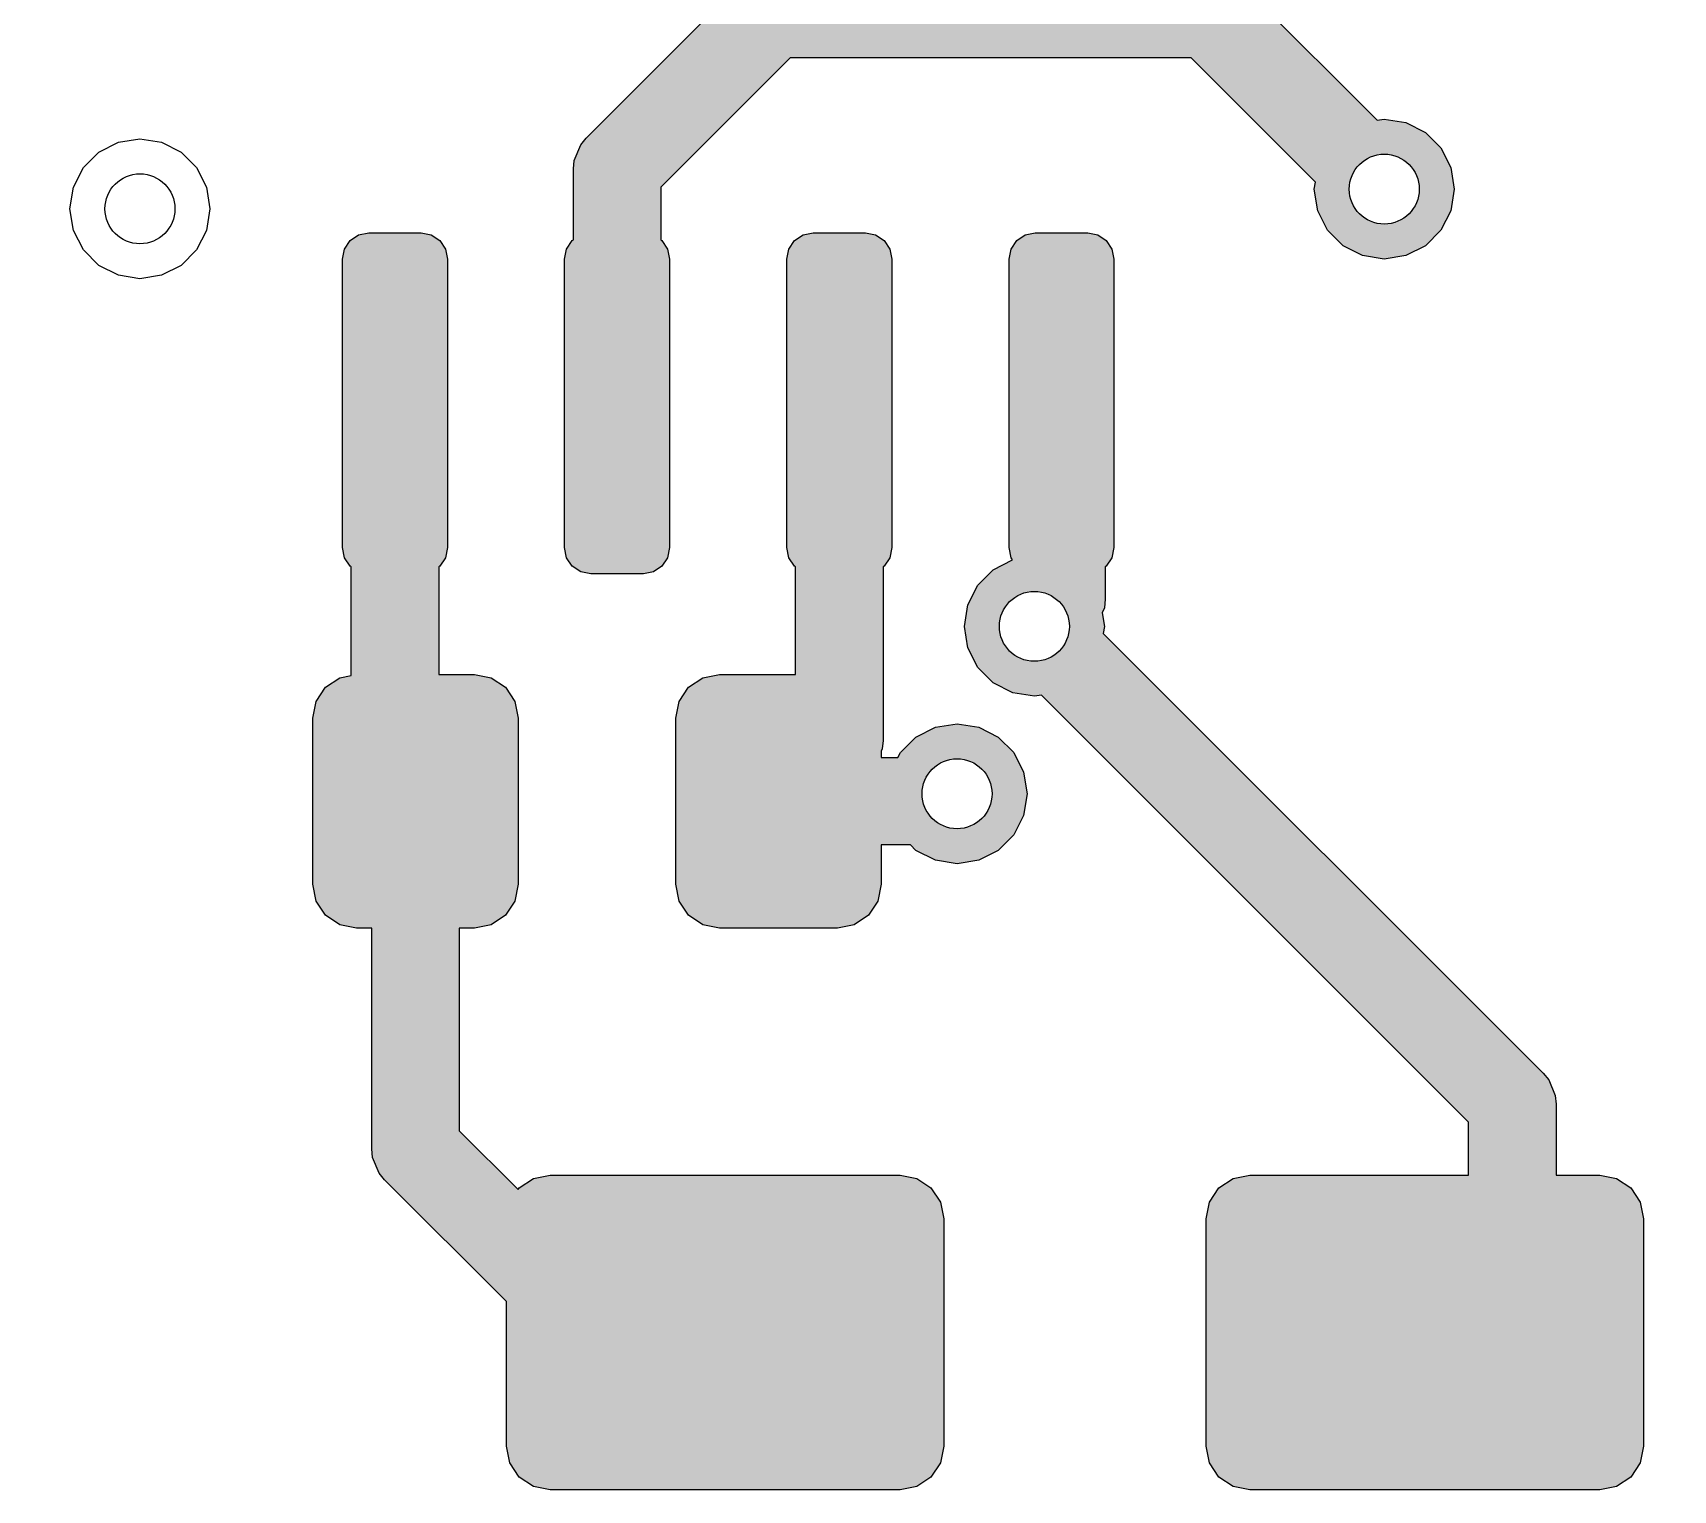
# Model space of a CAD drawing. Header units: millimetres. Extents: x -3894 to -3474, y -291 to 6.
# Drawn here: x -3704.33 to -3694.95, y -215.97 to -207.63 of the extents above; entities that cross this region are included whole.
import ezdxf

# ---------------------------------------------------------------- set-up
doc = ezdxf.new("R2010")
doc.units = ezdxf.units.MM
doc.layers.add('BLACK', color=7, linetype='Continuous')

msp = doc.modelspace()

# ---------------------------------------------------------------- hatches: boundary and pattern name
h = msp.add_hatch(color=256)
h.dxf.hatch_style = 1
h.paths.add_polyline_path([(-3701.5561, -211.5523), (-3701.5751, -211.4566), (-3701.6293, -211.3755), (-3701.7104, -211.3213), (-3701.8061, -211.3023), (-3702.0111, -211.3023), (-3702.0111, -210.6874), (-3702.005, -210.6833), (-3701.9725, -210.6347), (-3701.9611, -210.5773), (-3701.9611, -208.9273), (-3701.9725, -208.8699), (-3702.005, -208.8212), (-3702.0537, -208.7887), (-3702.1111, -208.7773), (-3702.4111, -208.7773), (-3702.4685, -208.7887), (-3702.5172, -208.8212), (-3702.5497, -208.8699), (-3702.5611, -208.9273), (-3702.5611, -210.5773), (-3702.5497, -210.6347), (-3702.5172, -210.6833), (-3702.5111, -210.6874), (-3702.5111, -211.3082), (-3702.5768, -211.3213), (-3702.6579, -211.3755), (-3702.7121, -211.4566), (-3702.7311, -211.5523), (-3702.7311, -212.5023), (-3702.7121, -212.5979), (-3702.6579, -212.679), (-3702.5768, -212.7332), (-3702.4811, -212.7523), (-3702.3936, -212.7523), (-3702.3936, -214.0148), (-3702.3888, -214.0635), (-3702.3515, -214.1537), (-3702.3204, -214.1915), (-3701.6241, -214.8878), (-3701.6241, -215.7153), (-3701.6051, -215.8109), (-3701.5509, -215.892), (-3701.4698, -215.9462), (-3701.3741, -215.9653), (-3699.3741, -215.9653), (-3699.2784, -215.9462), (-3699.1973, -215.892), (-3699.1431, -215.8109), (-3699.1241, -215.7153), (-3699.1241, -214.4153), (-3699.1431, -214.3196), (-3699.1973, -214.2385), (-3699.2784, -214.1843), (-3699.3741, -214.1653), (-3701.3741, -214.1653), (-3701.4698, -214.1843), (-3701.5509, -214.2385), (-3701.5571, -214.2477), (-3701.8936, -213.9112), (-3701.8936, -212.7523), (-3701.8061, -212.7523), (-3701.7104, -212.7332), (-3701.6293, -212.679), (-3701.5751, -212.5979), (-3701.5561, -212.5023)])
h.paths.add_polyline_path([(-3698.6677, -211.8609), (-3698.7245, -211.7494), (-3698.813, -211.6609), (-3698.9245, -211.604), (-3699.0482, -211.5845), (-3699.1718, -211.604), (-3699.2833, -211.6609), (-3699.3718, -211.7494), (-3699.386, -211.7773), (-3699.4811, -211.7773), (-3699.4811, -211.7411), (-3699.4759, -211.7285), (-3699.4711, -211.6798), (-3699.4711, -210.6874), (-3699.465, -210.6833), (-3699.4325, -210.6347), (-3699.4211, -210.5773), (-3699.4211, -208.9273), (-3699.4325, -208.8699), (-3699.465, -208.8212), (-3699.5137, -208.7887), (-3699.5711, -208.7773), (-3699.8711, -208.7773), (-3699.9285, -208.7887), (-3699.9772, -208.8212), (-3700.0097, -208.8699), (-3700.0211, -208.9273), (-3700.0211, -210.5773), (-3700.0097, -210.6347), (-3699.9772, -210.6833), (-3699.9711, -210.6874), (-3699.9711, -211.3023), (-3700.4061, -211.3023), (-3700.5018, -211.3213), (-3700.5829, -211.3755), (-3700.6371, -211.4566), (-3700.6561, -211.5523), (-3700.6561, -212.5023), (-3700.6371, -212.5979), (-3700.5829, -212.679), (-3700.5018, -212.7332), (-3700.4061, -212.7523), (-3699.7311, -212.7523), (-3699.6354, -212.7332), (-3699.5543, -212.679), (-3699.5001, -212.5979), (-3699.4811, -212.5023), (-3699.4811, -212.2773), (-3699.3141, -212.2773), (-3699.2833, -212.3081), (-3699.1718, -212.3649), (-3699.0482, -212.3845), (-3698.9245, -212.3649), (-3698.813, -212.3081), (-3698.7245, -212.2196), (-3698.6677, -212.1081), (-3698.6482, -211.9845)])
h.paths.add_polyline_path([(-3698.8482, -211.9845, -1), (-3699.2482, -211.9845, -1)], flags=16)
h.paths.add_polyline_path([(-3698.1511, -208.9273), (-3698.1625, -208.8699), (-3698.195, -208.8212), (-3698.2437, -208.7887), (-3698.3011, -208.7773), (-3698.6011, -208.7773), (-3698.6585, -208.7887), (-3698.7072, -208.8212), (-3698.7397, -208.8699), (-3698.7511, -208.9273), (-3698.7511, -210.5773), (-3698.7397, -210.6347), (-3698.7311, -210.6475), (-3698.8412, -210.7037), (-3698.9297, -210.7921), (-3698.9865, -210.9037), (-3699.0061, -211.0273), (-3698.9865, -211.1509), (-3698.9297, -211.2624), (-3698.8412, -211.3509), (-3698.7297, -211.4077), (-3698.6061, -211.4273), (-3698.566, -211.4209), (-3696.1241, -213.8628), (-3696.1241, -214.1653), (-3697.3741, -214.1653), (-3697.4698, -214.1843), (-3697.5509, -214.2385), (-3697.6051, -214.3196), (-3697.6241, -214.4153), (-3697.6241, -215.7153), (-3697.6051, -215.8109), (-3697.5509, -215.892), (-3697.4698, -215.9462), (-3697.3741, -215.9653), (-3695.3741, -215.9653), (-3695.2784, -215.9462), (-3695.1973, -215.892), (-3695.1431, -215.8109), (-3695.1241, -215.7153), (-3695.1241, -214.4153), (-3695.1431, -214.3196), (-3695.1973, -214.2385), (-3695.2784, -214.1843), (-3695.3741, -214.1653), (-3695.6241, -214.1653), (-3695.6241, -213.7593), (-3695.6289, -213.7105), (-3695.6662, -213.6204), (-3695.6973, -213.5825), (-3698.2125, -211.0674), (-3698.2061, -211.0273), (-3698.2182, -210.9508), (-3698.2059, -210.921), (-3698.2011, -210.8723), (-3698.2011, -210.6874), (-3698.195, -210.6833), (-3698.1625, -210.6347), (-3698.1511, -210.5773)])
h.paths.add_polyline_path([(-3698.4061, -211.0273, -1), (-3698.8061, -211.0273, -1)], flags=16)
h.paths.add_polyline_path([(-3700.6911, -208.9273), (-3700.7025, -208.8699), (-3700.735, -208.8212), (-3700.7411, -208.8171), (-3700.7411, -208.5158), (-3700.0026, -207.7773), (-3697.7097, -207.7773), (-3696.9998, -208.4872), (-3697.0061, -208.5273), (-3696.9865, -208.6509), (-3696.9297, -208.7624), (-3696.8412, -208.8509), (-3696.7297, -208.9077), (-3696.6061, -208.9273), (-3696.4825, -208.9077), (-3696.371, -208.8509), (-3696.2825, -208.7624), (-3696.2257, -208.6509), (-3696.2061, -208.5273), (-3696.2257, -208.4037), (-3696.2825, -208.2921), (-3696.371, -208.2037), (-3696.4825, -208.1468), (-3696.6061, -208.1273), (-3696.6462, -208.1336), (-3697.4293, -207.3505), (-3697.4672, -207.3194), (-3697.5573, -207.2821), (-3697.6061, -207.2773), (-3700.1061, -207.2773), (-3700.1549, -207.2821), (-3700.245, -207.3194), (-3700.245, -207.3194), (-3700.2829, -207.3505), (-3701.1679, -208.2355), (-3701.199, -208.2734), (-3701.199, -208.2734), (-3701.2363, -208.3635), (-3701.2411, -208.4123), (-3701.2411, -208.8171), (-3701.2472, -208.8212), (-3701.2797, -208.8699), (-3701.2911, -208.9273), (-3701.2911, -210.5773), (-3701.2797, -210.6347), (-3701.2472, -210.6833), (-3701.1985, -210.7158), (-3701.1411, -210.7273), (-3700.8411, -210.7273), (-3700.7837, -210.7158), (-3700.735, -210.6833), (-3700.7025, -210.6347), (-3700.6911, -210.5773)])
h.paths.add_polyline_path([(-3696.8061, -208.5273, -1), (-3696.4061, -208.5273, -1)], flags=16)
h.paths.add_polyline_path([(-3701.8811, -202.3398), (-3701.8992, -202.2489), (-3701.9507, -202.1718), (-3702.0277, -202.1203), (-3702.1186, -202.1023), (-3702.5936, -202.1023), (-3702.6845, -202.1203), (-3702.7615, -202.1718), (-3702.813, -202.2489), (-3702.8311, -202.3398), (-3702.8311, -202.3898), (-3703.3911, -202.3898), (-3703.3992, -202.3489), (-3703.4507, -202.2718), (-3703.5277, -202.2203), (-3703.6186, -202.2023), (-3704.0936, -202.2023), (-3704.1845, -202.2203), (-3704.2615, -202.2718), (-3704.313, -202.3489), (-3704.3311, -202.4398), (-3704.3311, -202.9398), (-3704.313, -203.0306), (-3704.2615, -203.1077), (-3704.1845, -203.1592), (-3704.0936, -203.1773), (-3703.6186, -203.1773), (-3703.5277, -203.1592), (-3703.4507, -203.1077), (-3703.3992, -203.0306), (-3703.3811, -202.9398), (-3703.3811, -202.8898), (-3702.8311, -202.8898), (-3702.8311, -202.9398), (-3702.813, -203.0306), (-3702.7615, -203.1077), (-3702.6845, -203.1592), (-3702.5936, -203.1773), (-3702.5111, -203.1773), (-3702.5111, -203.8671), (-3702.5172, -203.8712), (-3702.5497, -203.9199), (-3702.5611, -203.9773), (-3702.5611, -205.6273), (-3702.5497, -205.6847), (-3702.5172, -205.7333), (-3702.4685, -205.7658), (-3702.4111, -205.7773), (-3702.1111, -205.7773), (-3702.0537, -205.7658), (-3702.005, -205.7333), (-3701.9725, -205.6847), (-3701.9611, -205.6273), (-3701.9611, -203.9773), (-3701.9725, -203.9199), (-3702.005, -203.8712), (-3702.0111, -203.8671), (-3702.0111, -203.1481), (-3701.9507, -203.1077), (-3701.8992, -203.0306), (-3701.8811, -202.9398)])
h.paths.add_polyline_path([(-3700.3811, -200.6148), (-3700.3992, -200.5239), (-3700.4507, -200.4468), (-3700.5277, -200.3953), (-3700.6061, -200.3797), (-3700.6061, -200.086), (-3700.5325, -200.0124), (-3700.4757, -199.9009), (-3700.4561, -199.7773), (-3700.4757, -199.6537), (-3700.5325, -199.5421), (-3700.621, -199.4537), (-3700.7325, -199.3968), (-3700.8561, -199.3773), (-3700.9797, -199.3968), (-3701.0912, -199.4537), (-3701.1797, -199.5421), (-3701.2365, -199.6537), (-3701.2561, -199.7773), (-3701.2365, -199.9009), (-3701.1797, -200.0124), (-3701.1061, -200.086), (-3701.1061, -200.3797), (-3701.1845, -200.3953), (-3701.2615, -200.4468), (-3701.313, -200.5239), (-3701.3311, -200.6148), (-3701.3311, -200.6648), (-3701.8811, -200.6648), (-3701.8811, -200.6148), (-3701.8992, -200.5239), (-3701.9507, -200.4468), (-3702.0277, -200.3953), (-3702.1186, -200.3773), (-3702.5936, -200.3773), (-3702.6845, -200.3953), (-3702.7615, -200.4468), (-3702.813, -200.5239), (-3702.8311, -200.6148), (-3702.8311, -201.2148), (-3702.813, -201.3056), (-3702.7615, -201.3827), (-3702.6845, -201.4342), (-3702.5936, -201.4523), (-3702.1186, -201.4523), (-3702.0277, -201.4342), (-3701.9507, -201.3827), (-3701.8992, -201.3056), (-3701.8811, -201.2148), (-3701.8811, -201.1648), (-3701.3311, -201.1648), (-3701.3311, -201.2148), (-3701.313, -201.3056), (-3701.2615, -201.3827), (-3701.1845, -201.4342), (-3701.0936, -201.4523), (-3700.6186, -201.4523), (-3700.5277, -201.4342), (-3700.4507, -201.3827), (-3700.3992, -201.3056), (-3700.3811, -201.2148)])
h.paths.add_polyline_path([(-3701.0561, -199.7773, -1), (-3700.6561, -199.7773, -1)], flags=16)
h.paths.add_polyline_path([(-3703.3811, -200.6148), (-3703.3992, -200.5239), (-3703.4507, -200.4468), (-3703.5277, -200.3953), (-3703.6061, -200.3797), (-3703.6061, -199.8808), (-3703.2526, -199.5273), (-3702.6648, -199.5273), (-3702.5912, -199.6009), (-3702.4797, -199.6577), (-3702.3561, -199.6773), (-3702.2325, -199.6577), (-3702.121, -199.6009), (-3702.0325, -199.5124), (-3701.9757, -199.4009), (-3701.9561, -199.2773), (-3701.9757, -199.1537), (-3702.0325, -199.0421), (-3702.121, -198.9537), (-3702.2325, -198.8968), (-3702.3561, -198.8773), (-3702.4797, -198.8968), (-3702.5912, -198.9537), (-3702.6648, -199.0273), (-3703.3561, -199.0273), (-3703.4049, -199.0321), (-3703.495, -199.0694), (-3703.5329, -199.1005), (-3704.0329, -199.6005), (-3704.064, -199.6384), (-3704.064, -199.6384), (-3704.1013, -199.7285), (-3704.1061, -199.7773), (-3704.1061, -200.3797), (-3704.1845, -200.3953), (-3704.2615, -200.4468), (-3704.313, -200.5239), (-3704.3311, -200.6148), (-3704.3311, -201.1148), (-3704.313, -201.2056), (-3704.2615, -201.2827), (-3704.1845, -201.3342), (-3704.0936, -201.3523), (-3703.6186, -201.3523), (-3703.5277, -201.3342), (-3703.4507, -201.2827), (-3703.3992, -201.2056), (-3703.3811, -201.1148)])
h.paths.add_polyline_path([(-3702.5561, -199.2773, -1), (-3702.1561, -199.2773, -1)], flags=16)
h.paths.add_polyline_path([(-3698.0632, -200.7412), (-3698.12, -200.6296), (-3698.2085, -200.5412), (-3698.32, -200.4843), (-3698.4436, -200.4648), (-3698.5672, -200.4843), (-3698.6787, -200.5412), (-3698.7523, -200.6148), (-3698.8811, -200.6148), (-3698.8992, -200.5239), (-3698.9507, -200.4468), (-3699.0277, -200.3953), (-3699.1186, -200.3773), (-3699.5936, -200.3773), (-3699.6845, -200.3953), (-3699.7615, -200.4468), (-3699.813, -200.5239), (-3699.8311, -200.6148), (-3699.8311, -201.1148), (-3699.813, -201.2056), (-3699.7615, -201.2827), (-3699.6845, -201.3342), (-3699.5936, -201.3523), (-3699.1186, -201.3523), (-3699.0277, -201.3342), (-3698.9507, -201.2827), (-3698.8992, -201.2056), (-3698.8811, -201.1148), (-3698.7523, -201.1148), (-3698.6787, -201.1884), (-3698.5672, -201.2452), (-3698.4436, -201.2648), (-3698.32, -201.2452), (-3698.2085, -201.1884), (-3698.12, -201.0999), (-3698.0632, -200.9884), (-3698.0436, -200.8648)])
h.paths.add_polyline_path([(-3698.2436, -200.8648, -1), (-3698.6436, -200.8648, -1)], flags=16)
h.paths.add_polyline_path([(-3698.8811, -202.4398), (-3698.8992, -202.3489), (-3698.9507, -202.2718), (-3699.0277, -202.2203), (-3699.1186, -202.2023), (-3699.5936, -202.2023), (-3699.6845, -202.2203), (-3699.7615, -202.2718), (-3699.813, -202.3489), (-3699.8212, -202.3898), (-3700.3811, -202.3898), (-3700.3811, -202.3398), (-3700.3992, -202.2489), (-3700.4507, -202.1718), (-3700.5277, -202.1203), (-3700.6186, -202.1023), (-3701.0936, -202.1023), (-3701.1845, -202.1203), (-3701.2615, -202.1718), (-3701.313, -202.2489), (-3701.3311, -202.3398), (-3701.3311, -202.9398), (-3701.313, -203.0306), (-3701.2615, -203.1077), (-3701.2411, -203.1214), (-3701.2411, -203.8671), (-3701.2472, -203.8712), (-3701.2797, -203.9199), (-3701.2911, -203.9773), (-3701.2911, -205.6273), (-3701.2797, -205.6847), (-3701.2472, -205.7333), (-3701.1985, -205.7658), (-3701.1411, -205.7773), (-3700.8411, -205.7773), (-3700.7837, -205.7658), (-3700.735, -205.7333), (-3700.7025, -205.6847), (-3700.6911, -205.6273), (-3700.6911, -203.9773), (-3700.7025, -203.9199), (-3700.735, -203.8712), (-3700.7411, -203.8671), (-3700.7411, -203.1773), (-3700.6186, -203.1773), (-3700.5277, -203.1592), (-3700.4507, -203.1077), (-3700.3992, -203.0306), (-3700.3811, -202.9398), (-3700.3811, -202.8898), (-3699.8311, -202.8898), (-3699.8311, -202.9398), (-3699.813, -203.0306), (-3699.7615, -203.1077), (-3699.6845, -203.1592), (-3699.5936, -203.1773), (-3699.1186, -203.1773), (-3699.0277, -203.1592), (-3698.9507, -203.1077), (-3698.8992, -203.0306), (-3698.8811, -202.9398)])
h.paths.add_polyline_path([(-3699.4211, -203.9773), (-3699.4325, -203.9199), (-3699.465, -203.8712), (-3699.5137, -203.8387), (-3699.5711, -203.8273), (-3699.8711, -203.8273), (-3699.9285, -203.8387), (-3699.9772, -203.8712), (-3700.0097, -203.9199), (-3700.0211, -203.9773), (-3700.0211, -205.6273), (-3700.0097, -205.6847), (-3699.9772, -205.7333), (-3699.9711, -205.7374), (-3699.9711, -205.8535), (-3700.0447, -205.9271), (-3700.1015, -206.0387), (-3700.1211, -206.1623), (-3700.1015, -206.2859), (-3700.0447, -206.3974), (-3699.9562, -206.4859), (-3699.8447, -206.5427), (-3699.7211, -206.5623), (-3699.5975, -206.5427), (-3699.486, -206.4859), (-3699.3975, -206.3974), (-3699.3407, -206.2859), (-3699.3211, -206.1623), (-3699.3407, -206.0387), (-3699.3975, -205.9271), (-3699.4711, -205.8535), (-3699.4711, -205.7374), (-3699.465, -205.7333), (-3699.4325, -205.6847), (-3699.4211, -205.6273)])
h.paths.add_polyline_path([(-3699.5211, -206.1623, -1), (-3699.9211, -206.1623, -1)], flags=16)
h.paths.add_polyline_path([(-3697.2825, -204.5421), (-3697.371, -204.4537), (-3697.4825, -204.3968), (-3697.6061, -204.3773), (-3697.7297, -204.3968), (-3697.8412, -204.4537), (-3697.9297, -204.5421), (-3697.9349, -204.5523), (-3698.1511, -204.5523), (-3698.1511, -203.9773), (-3698.1625, -203.9199), (-3698.195, -203.8712), (-3698.2437, -203.8387), (-3698.3011, -203.8273), (-3698.6011, -203.8273), (-3698.6585, -203.8387), (-3698.7072, -203.8712), (-3698.7397, -203.9199), (-3698.7511, -203.9773), (-3698.7511, -205.6273), (-3698.7397, -205.6847), (-3698.7072, -205.7333), (-3698.6585, -205.7658), (-3698.6011, -205.7773), (-3698.3011, -205.7773), (-3698.2437, -205.7658), (-3698.195, -205.7333), (-3698.1625, -205.6847), (-3698.1511, -205.6273), (-3698.1511, -205.0523), (-3697.8898, -205.0523), (-3697.8412, -205.1009), (-3697.7297, -205.1577), (-3697.6061, -205.1773), (-3697.4825, -205.1577), (-3697.371, -205.1009), (-3697.2825, -205.0124), (-3697.2257, -204.9009), (-3697.2061, -204.7773), (-3697.2257, -204.6537)])
h.paths.add_polyline_path([(-3697.4061, -204.7773, -1), (-3697.8061, -204.7773, -1)], flags=16)

# ---------------------------------------------------------------- linework, layer by layer
at = {"layer": 'BLACK', "linetype": 'Continuous'}
for p, q in [((-3701.1679, -208.2355), (-3700.2829, -207.3505)), ((-3697.4293, -207.3505), (-3696.6462, -208.1336)), ((-3700.0026, -207.7773), (-3700.7411, -208.5158)), ((-3697.7097, -207.7773), (-3700.0026, -207.7773)), ((-3696.9998, -208.4872), (-3697.7097, -207.7773)), ((-3696.6462, -208.1336), (-3696.6061, -208.1273)), ((-3696.6061, -208.1273), (-3696.4825, -208.1468)), ((-3696.4825, -208.1468), (-3696.371, -208.2037)), ((-3703.8422, -208.2593), (-3703.7186, -208.2398)), ((-3703.7186, -208.2398), (-3703.595, -208.2593)), ((-3701.199, -208.2734), (-3701.1679, -208.2355)), ((-3696.371, -208.2037), (-3696.2825, -208.2921)), ((-3704.0422, -208.4046), (-3703.9537, -208.3162)), ((-3703.9537, -208.3162), (-3703.8422, -208.2593)), ((-3703.595, -208.2593), (-3703.4835, -208.3162)), ((-3703.4835, -208.3162), (-3703.395, -208.4046)), ((-3701.2363, -208.3635), (-3701.199, -208.2734)), ((-3701.199, -208.2734), (-3701.199, -208.2734)), ((-3696.2825, -208.2921), (-3696.2257, -208.4037)), ((-3704.099, -208.5162), (-3704.0422, -208.4046)), ((-3703.395, -208.4046), (-3703.3382, -208.5162)), ((-3701.2411, -208.4123), (-3701.2363, -208.3635)), ((-3701.2411, -208.8171), (-3701.2411, -208.4123)), ((-3696.2257, -208.4037), (-3696.2061, -208.5273)), ((-3704.1186, -208.6398), (-3704.099, -208.5162)), ((-3703.3382, -208.5162), (-3703.3186, -208.6398)), ((-3700.7411, -208.5158), (-3700.7411, -208.8171)), ((-3697.0061, -208.5273), (-3696.9998, -208.4872)), ((-3696.9865, -208.6509), (-3697.0061, -208.5273)), ((-3696.2061, -208.5273), (-3696.2257, -208.6509)), ((-3704.099, -208.7634), (-3704.1186, -208.6398)), ((-3703.3186, -208.6398), (-3703.3382, -208.7634)), ((-3696.9297, -208.7624), (-3696.9865, -208.6509)), ((-3696.2257, -208.6509), (-3696.2825, -208.7624)), ((-3704.0422, -208.8749), (-3704.099, -208.7634)), ((-3703.3382, -208.7634), (-3703.395, -208.8749)), ((-3702.5172, -208.8212), (-3702.4685, -208.7887)), ((-3702.4685, -208.7887), (-3702.4111, -208.7773)), ((-3702.4111, -208.7773), (-3702.1111, -208.7773)), ((-3702.1111, -208.7773), (-3702.0537, -208.7887)), ((-3702.0537, -208.7887), (-3702.005, -208.8212)), ((-3699.9772, -208.8212), (-3699.9285, -208.7887)), ((-3699.9285, -208.7887), (-3699.8711, -208.7773)), ((-3699.8711, -208.7773), (-3699.5711, -208.7773)), ((-3699.5711, -208.7773), (-3699.5137, -208.7887)), ((-3699.5137, -208.7887), (-3699.465, -208.8212)), ((-3698.7072, -208.8212), (-3698.6585, -208.7887)), ((-3698.6585, -208.7887), (-3698.6011, -208.7773)), ((-3698.6011, -208.7773), (-3698.3011, -208.7773)), ((-3698.3011, -208.7773), (-3698.2437, -208.7887)), ((-3698.2437, -208.7887), (-3698.195, -208.8212)), ((-3696.8412, -208.8509), (-3696.9297, -208.7624)), ((-3696.2825, -208.7624), (-3696.371, -208.8509)), ((-3703.9537, -208.9634), (-3704.0422, -208.8749)), ((-3703.395, -208.8749), (-3703.4835, -208.9634)), ((-3702.5611, -208.9273), (-3702.5497, -208.8699)), ((-3702.5497, -208.8699), (-3702.5172, -208.8212)), ((-3702.005, -208.8212), (-3701.9725, -208.8699)), ((-3701.9725, -208.8699), (-3701.9611, -208.9273)), ((-3701.2911, -208.9273), (-3701.2797, -208.8699)), ((-3701.2797, -208.8699), (-3701.2472, -208.8212)), ((-3701.2472, -208.8212), (-3701.2411, -208.8171)), ((-3700.7411, -208.8171), (-3700.735, -208.8212)), ((-3700.735, -208.8212), (-3700.7025, -208.8699)), ((-3700.7025, -208.8699), (-3700.6911, -208.9273)), ((-3700.0211, -208.9273), (-3700.0097, -208.8699)), ((-3700.0097, -208.8699), (-3699.9772, -208.8212)), ((-3699.465, -208.8212), (-3699.4325, -208.8699)), ((-3699.4325, -208.8699), (-3699.4211, -208.9273)), ((-3698.7511, -208.9273), (-3698.7397, -208.8699)), ((-3698.7397, -208.8699), (-3698.7072, -208.8212)), ((-3698.195, -208.8212), (-3698.1625, -208.8699)), ((-3698.1625, -208.8699), (-3698.1511, -208.9273)), ((-3696.7297, -208.9077), (-3696.8412, -208.8509)), ((-3696.371, -208.8509), (-3696.4825, -208.9077)), ((-3703.8422, -209.0202), (-3703.9537, -208.9634)), ((-3703.4835, -208.9634), (-3703.595, -209.0202)), ((-3702.5611, -210.5773), (-3702.5611, -208.9273)), ((-3701.9611, -208.9273), (-3701.9611, -210.5773)), ((-3701.2911, -210.5773), (-3701.2911, -208.9273)), ((-3700.6911, -208.9273), (-3700.6911, -210.5773)), ((-3700.0211, -210.5773), (-3700.0211, -208.9273)), ((-3699.4211, -208.9273), (-3699.4211, -210.5773)), ((-3698.7511, -210.5773), (-3698.7511, -208.9273)), ((-3698.1511, -208.9273), (-3698.1511, -210.5773)), ((-3696.6061, -208.9273), (-3696.7297, -208.9077)), ((-3696.4825, -208.9077), (-3696.6061, -208.9273)), ((-3703.7186, -209.0398), (-3703.8422, -209.0202)), ((-3703.595, -209.0202), (-3703.7186, -209.0398)), ((-3702.5497, -210.6347), (-3702.5611, -210.5773)), ((-3701.9611, -210.5773), (-3701.9725, -210.6347)), ((-3701.2797, -210.6347), (-3701.2911, -210.5773)), ((-3700.6911, -210.5773), (-3700.7025, -210.6347)), ((-3700.0097, -210.6347), (-3700.0211, -210.5773)), ((-3699.4211, -210.5773), (-3699.4325, -210.6347)), ((-3698.7397, -210.6347), (-3698.7511, -210.5773)), ((-3698.1511, -210.5773), (-3698.1625, -210.6347)), ((-3702.5172, -210.6833), (-3702.5497, -210.6347)), ((-3702.5111, -210.6874), (-3702.5172, -210.6833)), ((-3702.5111, -211.3082), (-3702.5111, -210.6874)), ((-3702.005, -210.6833), (-3702.0111, -210.6874)), ((-3702.0111, -210.6874), (-3702.0111, -211.3023)), ((-3701.9725, -210.6347), (-3702.005, -210.6833)), ((-3701.2472, -210.6833), (-3701.2797, -210.6347)), ((-3701.1985, -210.7158), (-3701.2472, -210.6833)), ((-3700.735, -210.6833), (-3700.7837, -210.7158)), ((-3700.7025, -210.6347), (-3700.735, -210.6833)), ((-3699.9772, -210.6833), (-3700.0097, -210.6347)), ((-3699.9711, -210.6874), (-3699.9772, -210.6833)), ((-3699.9711, -211.3023), (-3699.9711, -210.6874)), ((-3699.465, -210.6833), (-3699.4711, -210.6874)), ((-3699.4711, -210.6874), (-3699.4711, -211.6798)), ((-3699.4325, -210.6347), (-3699.465, -210.6833)), ((-3698.8412, -210.7037), (-3698.7311, -210.6475)), ((-3698.7311, -210.6475), (-3698.7397, -210.6347)), ((-3698.195, -210.6833), (-3698.2011, -210.6874)), ((-3698.2011, -210.6874), (-3698.2011, -210.8723)), ((-3698.1625, -210.6347), (-3698.195, -210.6833)), ((-3701.1411, -210.7273), (-3701.1985, -210.7158)), ((-3700.8411, -210.7273), (-3701.1411, -210.7273)), ((-3700.7837, -210.7158), (-3700.8411, -210.7273)), ((-3698.9297, -210.7921), (-3698.8412, -210.7037)), ((-3698.9865, -210.9037), (-3698.9297, -210.7921)), ((-3698.2011, -210.8723), (-3698.2059, -210.921)), ((-3699.0061, -211.0273), (-3698.9865, -210.9037)), ((-3698.2059, -210.921), (-3698.2182, -210.9508)), ((-3698.2182, -210.9508), (-3698.2061, -211.0273)), ((-3698.9865, -211.1509), (-3699.0061, -211.0273)), ((-3698.2061, -211.0273), (-3698.2125, -211.0674)), ((-3698.9297, -211.2624), (-3698.9865, -211.1509)), ((-3698.2125, -211.0674), (-3695.6973, -213.5825)), ((-3702.6579, -211.3755), (-3702.5768, -211.3213)), ((-3702.5768, -211.3213), (-3702.5111, -211.3082)), ((-3702.0111, -211.3023), (-3701.8061, -211.3023)), ((-3701.8061, -211.3023), (-3701.7104, -211.3213)), ((-3701.7104, -211.3213), (-3701.6293, -211.3755)), ((-3700.5829, -211.3755), (-3700.5018, -211.3213)), ((-3700.5018, -211.3213), (-3700.4061, -211.3023)), ((-3700.4061, -211.3023), (-3699.9711, -211.3023)), ((-3698.8412, -211.3509), (-3698.9297, -211.2624)), ((-3702.7121, -211.4566), (-3702.6579, -211.3755)), ((-3701.6293, -211.3755), (-3701.5751, -211.4566)), ((-3700.6371, -211.4566), (-3700.5829, -211.3755)), ((-3698.7297, -211.4077), (-3698.8412, -211.3509)), ((-3698.6061, -211.4273), (-3698.7297, -211.4077)), ((-3698.566, -211.4209), (-3698.6061, -211.4273)), ((-3696.1241, -213.8628), (-3698.566, -211.4209)), ((-3702.7311, -211.5523), (-3702.7121, -211.4566)), ((-3701.5751, -211.4566), (-3701.5561, -211.5523)), ((-3700.6561, -211.5523), (-3700.6371, -211.4566)), ((-3702.7311, -212.5023), (-3702.7311, -211.5523)), ((-3701.5561, -211.5523), (-3701.5561, -212.5023)), ((-3700.6561, -212.5023), (-3700.6561, -211.5523)), ((-3699.2833, -211.6609), (-3699.1718, -211.604)), ((-3699.1718, -211.604), (-3699.0482, -211.5845)), ((-3699.0482, -211.5845), (-3698.9245, -211.604)), ((-3698.9245, -211.604), (-3698.813, -211.6609)), ((-3699.4711, -211.6798), (-3699.4759, -211.7285)), ((-3699.3718, -211.7494), (-3699.2833, -211.6609)), ((-3698.813, -211.6609), (-3698.7245, -211.7494)), ((-3699.4759, -211.7285), (-3699.4811, -211.7411)), ((-3699.4811, -211.7411), (-3699.4811, -211.7773)), ((-3699.4811, -211.7773), (-3699.386, -211.7773)), ((-3699.386, -211.7773), (-3699.3718, -211.7494)), ((-3698.7245, -211.7494), (-3698.6677, -211.8609)), ((-3698.6677, -211.8609), (-3698.6482, -211.9845)), ((-3698.6482, -211.9845), (-3698.6677, -212.1081)), ((-3698.6677, -212.1081), (-3698.7245, -212.2196)), ((-3699.3141, -212.2773), (-3699.4811, -212.2773)), ((-3699.4811, -212.2773), (-3699.4811, -212.5023)), ((-3699.2833, -212.3081), (-3699.3141, -212.2773)), ((-3698.7245, -212.2196), (-3698.813, -212.3081)), ((-3699.1718, -212.3649), (-3699.2833, -212.3081)), ((-3699.0482, -212.3845), (-3699.1718, -212.3649)), ((-3698.9245, -212.3649), (-3699.0482, -212.3845)), ((-3698.813, -212.3081), (-3698.9245, -212.3649)), ((-3702.7121, -212.5979), (-3702.7311, -212.5023)), ((-3701.5561, -212.5023), (-3701.5751, -212.5979)), ((-3700.6371, -212.5979), (-3700.6561, -212.5023)), ((-3699.4811, -212.5023), (-3699.5001, -212.5979)), ((-3702.6579, -212.679), (-3702.7121, -212.5979)), ((-3701.5751, -212.5979), (-3701.6293, -212.679)), ((-3700.5829, -212.679), (-3700.6371, -212.5979)), ((-3699.5001, -212.5979), (-3699.5543, -212.679)), ((-3702.5768, -212.7332), (-3702.6579, -212.679)), ((-3702.4811, -212.7523), (-3702.5768, -212.7332)), ((-3701.7104, -212.7332), (-3701.8061, -212.7523)), ((-3701.6293, -212.679), (-3701.7104, -212.7332)), ((-3700.5018, -212.7332), (-3700.5829, -212.679)), ((-3700.4061, -212.7523), (-3700.5018, -212.7332)), ((-3699.6354, -212.7332), (-3699.7311, -212.7523)), ((-3699.5543, -212.679), (-3699.6354, -212.7332)), ((-3702.3936, -212.7523), (-3702.4811, -212.7523)), ((-3702.3936, -214.0148), (-3702.3936, -212.7523)), ((-3701.8061, -212.7523), (-3701.8936, -212.7523)), ((-3701.8936, -212.7523), (-3701.8936, -213.9112)), ((-3699.7311, -212.7523), (-3700.4061, -212.7523)), ((-3695.6973, -213.5825), (-3695.6662, -213.6204)), ((-3695.6662, -213.6204), (-3695.6662, -213.6204)), ((-3695.6662, -213.6204), (-3695.6289, -213.7105)), ((-3695.6289, -213.7105), (-3695.6241, -213.7593)), ((-3695.6241, -213.7593), (-3695.6241, -214.1653)), ((-3696.1241, -214.1653), (-3696.1241, -213.8628)), ((-3701.8936, -213.9112), (-3701.5571, -214.2477)), ((-3702.3888, -214.0635), (-3702.3936, -214.0148)), ((-3702.3515, -214.1537), (-3702.3888, -214.0635)), ((-3702.3204, -214.1915), (-3702.3515, -214.1537)), ((-3702.3515, -214.1537), (-3702.3515, -214.1537)), ((-3701.6241, -214.8878), (-3702.3204, -214.1915)), ((-3701.5571, -214.2477), (-3701.5509, -214.2385)), ((-3701.5509, -214.2385), (-3701.4698, -214.1843)), ((-3701.4698, -214.1843), (-3701.3741, -214.1653)), ((-3701.3741, -214.1653), (-3699.3741, -214.1653)), ((-3699.3741, -214.1653), (-3699.2784, -214.1843)), ((-3699.2784, -214.1843), (-3699.1973, -214.2385)), ((-3699.1973, -214.2385), (-3699.1431, -214.3196)), ((-3697.6051, -214.3196), (-3697.5509, -214.2385)), ((-3697.5509, -214.2385), (-3697.4698, -214.1843)), ((-3697.4698, -214.1843), (-3697.3741, -214.1653)), ((-3697.3741, -214.1653), (-3696.1241, -214.1653)), ((-3695.6241, -214.1653), (-3695.3741, -214.1653)), ((-3695.3741, -214.1653), (-3695.2784, -214.1843)), ((-3695.2784, -214.1843), (-3695.1973, -214.2385)), ((-3695.1973, -214.2385), (-3695.1431, -214.3196)), ((-3699.1431, -214.3196), (-3699.1241, -214.4153)), ((-3697.6241, -214.4153), (-3697.6051, -214.3196)), ((-3695.1431, -214.3196), (-3695.1241, -214.4153)), ((-3699.1241, -214.4153), (-3699.1241, -215.7153)), ((-3697.6241, -215.7153), (-3697.6241, -214.4153)), ((-3695.1241, -214.4153), (-3695.1241, -215.7153)), ((-3701.6241, -215.7153), (-3701.6241, -214.8878)), ((-3701.6051, -215.8109), (-3701.6241, -215.7153)), ((-3699.1241, -215.7153), (-3699.1431, -215.8109)), ((-3697.6051, -215.8109), (-3697.6241, -215.7153)), ((-3695.1241, -215.7153), (-3695.1431, -215.8109)), ((-3701.5509, -215.892), (-3701.6051, -215.8109)), ((-3699.1431, -215.8109), (-3699.1973, -215.892)), ((-3697.5509, -215.892), (-3697.6051, -215.8109)), ((-3695.1431, -215.8109), (-3695.1973, -215.892)), ((-3701.4698, -215.9462), (-3701.5509, -215.892)), ((-3699.1973, -215.892), (-3699.2784, -215.9462)), ((-3697.4698, -215.9462), (-3697.5509, -215.892)), ((-3695.1973, -215.892), (-3695.2784, -215.9462)), ((-3701.3741, -215.9653), (-3701.4698, -215.9462)), ((-3699.3741, -215.9653), (-3701.3741, -215.9653)), ((-3699.2784, -215.9462), (-3699.3741, -215.9653)), ((-3697.3741, -215.9653), (-3697.4698, -215.9462)), ((-3695.3741, -215.9653), (-3697.3741, -215.9653)), ((-3695.2784, -215.9462), (-3695.3741, -215.9653))]:
    msp.add_line(p, q, dxfattribs=at)
at = {"layer": 'BLACK'}
for centre in [(-3696.6061, -208.5273), (-3703.7186, -208.6398), (-3698.6061, -211.0273), (-3699.0482, -211.9845)]:
    msp.add_circle(centre, 0.2, dxfattribs=at)
msp.add_arc((-3722.4056, -204.3515), 33.5, 310.39296, 359.99997, dxfattribs=at)

doc.saveas('drawing.dxf')
